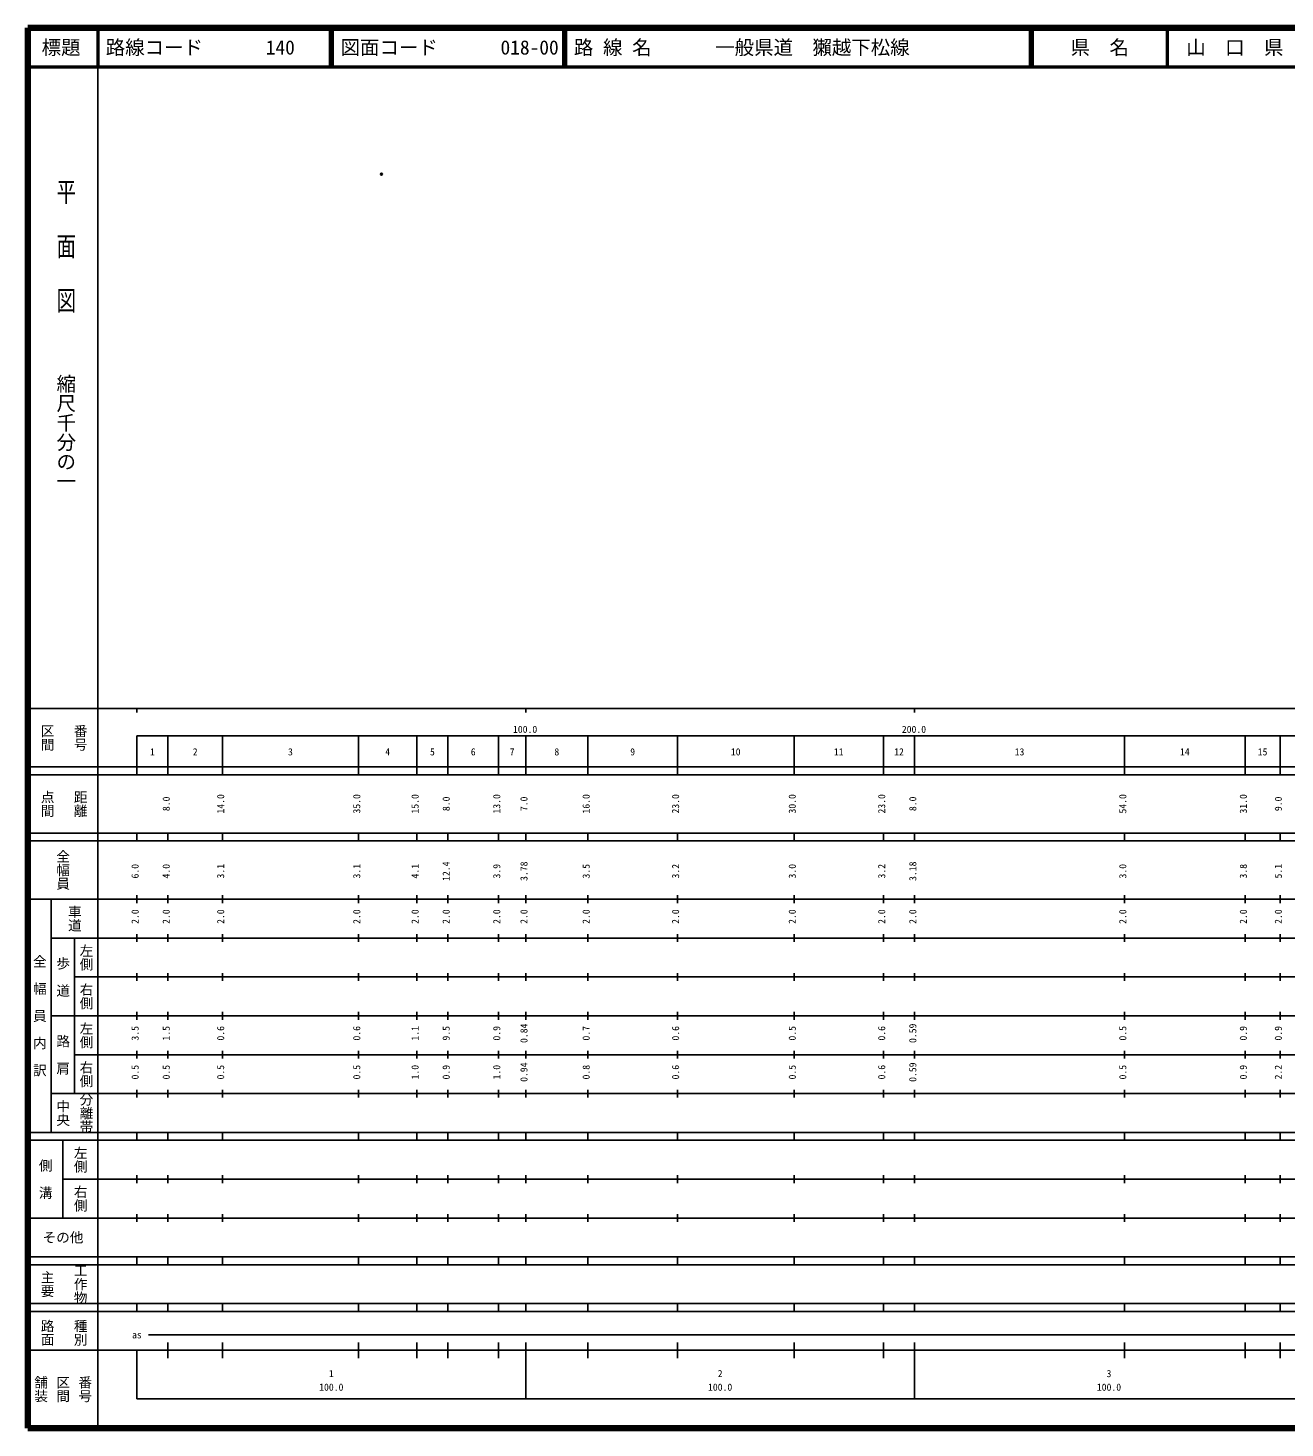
# Model space of a CAD drawing. Units: millimetres on the paper. Extents: x 40 to 680, y 20 to 380.
# Drawn here: x 40 to 363.3, y 20 to 380 of the extents above; entities that cross this region are included whole.
import ezdxf
from ezdxf.enums import TextEntityAlignment as Align

# ---------------------------------------------------------------- set-up
doc = ezdxf.new("R2010")
doc.units = ezdxf.units.MM
doc.header["$PDMODE"] = 32
doc.header["$PDSIZE"] = 0.5
doc.layers.add('M-OTRS', color=6, linetype='Continuous')
doc.layers.add('M-TTL-TXT', color=7, linetype='Continuous')
for name, color, linetype, lineweight in [('M-TTL', 2, 'Continuous', 140), ('M-TTL-BAND', 7, 'Continuous', 25), ('M-TTL-LINE', 7, 'Continuous', 50)]:
    doc.layers.add(name, color=color, linetype=linetype, lineweight=lineweight)
doc.styles.add('@ＭＳ ゴシック', font='')
doc.styles.add('ＭＳ ゴシック', font='')
doc.styles.get('@ＭＳ ゴシック').set_extended_font_data('@MS Gothic')
doc.styles.get('ＭＳ ゴシック').set_extended_font_data('MS Gothic')

msp = doc.modelspace()

# ---------------------------------------------------------------- linework, layer by layer
at = {"layer": 'M-OTRS'}
msp.add_point((130.899, 342.442), dxfattribs=at)
at = {"layer": 'M-TTL'}
for p, q in [((40, 380), (40, 20)), ((680, 380), (40, 380)), ((40, 20), (680, 20))]:
    msp.add_line(p, q, dxfattribs=at)
at = {"layer": 'M-TTL-BAND'}
for p, q in [((58, 370), (58, 20)), ((40, 205), (579, 205)), ((68, 205), (68, 204)), ((168, 205), (168, 204)), ((268, 205), (268, 204)), ((68, 198), (579, 198)), ((68, 198), (68, 188)), ((76, 188), (76, 198)), ((90, 188), (90, 198)), ((125, 188), (125, 198)), ((140, 188), (140, 198)), ((148, 188), (148, 198)), ((161, 188), (161, 198)), ((168, 188), (168, 198)), ((184, 188), (184, 198)), ((207, 188), (207, 198)), ((237, 188), (237, 198)), ((260, 188), (260, 198)), ((268, 188), (268, 198)), ((322, 188), (322, 198)), ((353, 188), (353, 198)), ((362, 188), (362, 198)), ((40, 190), (579, 190)), ((40, 188), (579, 188)), ((40, 173), (579, 173)), ((68, 171), (68, 173)), ((76, 171), (76, 173)), ((90, 171), (90, 173)), ((125, 171), (125, 173)), ((140, 171), (140, 173)), ((148, 171), (148, 173)), ((161, 171), (161, 173)), ((168, 171), (168, 173)), ((184, 171), (184, 173)), ((207, 171), (207, 173)), ((237, 171), (237, 173)), ((260, 171), (260, 173)), ((268, 171), (268, 173)), ((322, 171), (322, 173)), ((353, 171), (353, 173)), ((362, 171), (362, 173)), ((40, 171), (579, 171)), ((40, 156), (579, 156)), ((46, 96), (46, 156)), ((68, 155), (68, 157)), ((76, 155), (76, 157)), ((90, 155), (90, 157)), ((125, 155), (125, 157)), ((140, 155), (140, 157)), ((148, 155), (148, 157)), ((161, 155), (161, 157)), ((168, 155), (168, 157)), ((184, 155), (184, 157)), ((207, 155), (207, 157)), ((237, 155), (237, 157)), ((260, 155), (260, 157)), ((268, 155), (268, 157)), ((322, 155), (322, 157)), ((353, 155), (353, 157)), ((362, 155), (362, 157)), ((46, 146), (579, 146)), ((52, 146), (52, 106)), ((68, 145), (68, 147)), ((76, 145), (76, 147)), ((90, 145), (90, 147)), ((125, 145), (125, 147)), ((140, 145), (140, 147)), ((148, 145), (148, 147)), ((161, 145), (161, 147)), ((168, 145), (168, 147)), ((184, 145), (184, 147)), ((207, 145), (207, 147)), ((237, 145), (237, 147)), ((260, 145), (260, 147)), ((268, 145), (268, 147)), ((322, 145), (322, 147)), ((353, 145), (353, 147)), ((362, 145), (362, 147)), ((68, 135), (68, 137)), ((76, 135), (76, 137)), ((90, 135), (90, 137)), ((125, 135), (125, 137)), ((140, 135), (140, 137)), ((148, 135), (148, 137)), ((161, 135), (161, 137)), ((168, 135), (168, 137)), ((184, 135), (184, 137)), ((207, 135), (207, 137)), ((237, 135), (237, 137)), ((260, 135), (260, 137)), ((268, 135), (268, 137)), ((322, 135), (322, 137)), ((353, 135), (353, 137)), ((362, 135), (362, 137)), ((52, 136), (579, 136)), ((46, 126), (579, 126)), ((68, 125), (68, 127)), ((76, 125), (76, 127)), ((90, 125), (90, 127)), ((125, 125), (125, 127)), ((140, 125), (140, 127)), ((148, 125), (148, 127)), ((161, 125), (161, 127)), ((168, 125), (168, 127)), ((184, 125), (184, 127)), ((207, 125), (207, 127)), ((237, 125), (237, 127)), ((260, 125), (260, 127)), ((268, 125), (268, 127)), ((322, 125), (322, 127)), ((353, 125), (353, 127)), ((362, 125), (362, 127)), ((52, 116), (579, 116)), ((68, 115), (68, 117)), ((76, 115), (76, 117)), ((90, 115), (90, 117)), ((125, 115), (125, 117)), ((140, 115), (140, 117)), ((148, 115), (148, 117)), ((161, 115), (161, 117)), ((168, 115), (168, 117)), ((184, 115), (184, 117)), ((207, 115), (207, 117)), ((237, 115), (237, 117)), ((260, 115), (260, 117)), ((268, 115), (268, 117)), ((322, 115), (322, 117)), ((353, 115), (353, 117)), ((362, 115), (362, 117)), ((46, 106), (579, 106)), ((68, 105), (68, 107)), ((76, 105), (76, 107)), ((90, 105), (90, 107)), ((125, 105), (125, 107)), ((140, 105), (140, 107)), ((148, 105), (148, 107)), ((161, 105), (161, 107)), ((168, 105), (168, 107)), ((184, 105), (184, 107)), ((207, 105), (207, 107)), ((237, 105), (237, 107)), ((260, 105), (260, 107)), ((268, 105), (268, 107)), ((322, 105), (322, 107)), ((353, 105), (353, 107)), ((362, 105), (362, 107)), ((40, 96), (579, 96)), ((40, 94), (579, 94)), ((49, 94), (49, 74)), ((68, 94), (68, 96)), ((76, 94), (76, 96)), ((90, 94), (90, 96)), ((125, 94), (125, 96)), ((140, 94), (140, 96)), ((148, 94), (148, 96)), ((161, 94), (161, 96)), ((168, 94), (168, 96)), ((184, 94), (184, 96)), ((207, 94), (207, 96)), ((237, 94), (237, 96)), ((260, 94), (260, 96)), ((268, 94), (268, 96)), ((322, 94), (322, 96)), ((353, 94), (353, 96)), ((362, 94), (362, 96)), ((49, 84), (579, 84)), ((68, 83), (68, 85)), ((76, 83), (76, 85)), ((90, 83), (90, 85)), ((125, 83), (125, 85)), ((140, 83), (140, 85)), ((148, 83), (148, 85)), ((161, 83), (161, 85)), ((168, 83), (168, 85)), ((184, 83), (184, 85)), ((207, 83), (207, 85)), ((237, 83), (237, 85)), ((260, 83), (260, 85)), ((268, 83), (268, 85)), ((322, 83), (322, 85)), ((353, 83), (353, 85)), ((362, 83), (362, 85)), ((40, 74), (579, 74)), ((68, 73), (68, 75)), ((76, 73), (76, 75)), ((90, 73), (90, 75)), ((125, 73), (125, 75)), ((140, 73), (140, 75)), ((148, 73), (148, 75)), ((161, 73), (161, 75)), ((168, 73), (168, 75)), ((184, 73), (184, 75)), ((207, 73), (207, 75)), ((237, 73), (237, 75)), ((260, 73), (260, 75)), ((268, 73), (268, 75)), ((322, 73), (322, 75)), ((353, 73), (353, 75)), ((362, 73), (362, 75)), ((40, 64), (579, 64)), ((40, 62), (579, 62)), ((68, 62), (68, 64)), ((76, 62), (76, 64)), ((90, 62), (90, 64)), ((125, 62), (125, 64)), ((140, 62), (140, 64)), ((148, 62), (148, 64)), ((161, 62), (161, 64)), ((168, 62), (168, 64)), ((184, 62), (184, 64)), ((207, 62), (207, 64)), ((237, 62), (237, 64)), ((260, 62), (260, 64)), ((268, 62), (268, 64)), ((322, 62), (322, 64)), ((353, 62), (353, 64)), ((362, 62), (362, 64)), ((40, 52), (579, 52)), ((68, 50), (68, 52)), ((76, 50), (76, 52)), ((90, 50), (90, 52)), ((125, 50), (125, 52)), ((140, 50), (140, 52)), ((148, 50), (148, 52)), ((161, 50), (161, 52)), ((168, 50), (168, 52)), ((184, 50), (184, 52)), ((207, 50), (207, 52)), ((237, 50), (237, 52)), ((260, 50), (260, 52)), ((268, 50), (268, 52)), ((322, 50), (322, 52)), ((353, 50), (353, 52)), ((362, 50), (362, 52)), ((40, 50), (579, 50)), ((71, 44), (565, 44)), ((40, 40), (579, 40)), ((68, 40), (68, 27.5)), ((76, 38), (76, 42)), ((90, 38), (90, 42)), ((125, 38), (125, 42)), ((140, 38), (140, 42)), ((148, 38), (148, 42)), ((161, 38), (161, 42)), ((168, 27.5), (168, 42)), ((184, 38), (184, 42)), ((207, 38), (207, 42)), ((237, 38), (237, 42)), ((260, 38), (260, 42)), ((268, 27.5), (268, 42)), ((322, 38), (322, 42)), ((353, 38), (353, 42)), ((362, 38), (362, 42)), ((68, 27.5), (579, 27.5))]:
    msp.add_line(p, q, dxfattribs=at)
at = {"layer": 'M-TTL-LINE'}
for p, q in [((58, 380), (58, 370)), ((117.75, 380), (117.75, 370)), ((118.25, 380), (118.25, 370)), ((177.75, 380), (177.75, 370)), ((178.25, 380), (178.25, 370)), ((297.75, 380), (297.75, 370)), ((298.25, 380), (298.25, 370)), ((333, 380), (333, 370)), ((40, 370), (680, 370))]:
    msp.add_line(p, q, dxfattribs=at)

# ---------------------------------------------------------------- texts
at = {"layer": 'M-TTL-BAND', "style": '@ＭＳ ゴシック', "width": 1.4}
msp.add_text('平  面  図', height=3.666, rotation=270, dxfattribs=at).set_placement((49.777, 306.475), align=Align.MIDDLE_RIGHT)
at = {"layer": 'M-TTL-BAND', "style": '@ＭＳ ゴシック'}
msp.add_text('縮尺千分の一', height=3.666, rotation=270, dxfattribs=at).set_placement((49.777, 261.03), align=Align.MIDDLE_RIGHT)
for s, p in [('区間', (45, 197.5)), ('番号', (53.5, 197.5)), ('点間', (45, 180.5)), ('距離', (53.5, 180.5)), ('全幅員', (49, 163.5)), ('車道', (52, 151)), ('左側', (55, 141)), ('全\u3000幅\u3000員\u3000内\u3000訳', (43, 126)), ('歩\u3000道', (49, 136)), ('右側', (55, 131)), ('左側', (55, 121)), ('路\u3000肩', (49, 116)), ('右側', (55, 111)), ('分離帯', (55, 101)), ('中央', (49, 101)), ('左側', (53.5, 89)), ('側\u3000溝', (44.5, 84)), ('右側', (53.5, 79)), ('工作物', (53.5, 57)), ('主要', (45, 57)), ('路面', (45, 44.5)), ('種別', (53.5, 44.5)), ('舗装', (43.333, 30)), ('区間', (49, 30)), ('番号', (54.667, 30))]:
    msp.add_text(s, height=2.566, rotation=270, dxfattribs=at).set_placement(p, align=Align.MIDDLE_CENTER)
at = {"layer": 'M-TTL-BAND', "style": 'ＭＳ ゴシック'}
for s, p in [('100.0', (167.844, 198.195)), ('200.0', (267.844, 198.195)), ('1', (72, 192.405)), ('2', (83, 192.405)), ('3', (107.5, 192.405)), ('4', (132.5, 192.405)), ('5', (144, 192.405)), ('6', (154.5, 192.405)), ('7', (164.5, 192.405)), ('8', (176, 192.405)), ('9', (195.5, 192.405)), ('10', (222, 192.405)), ('11', (248.5, 192.405)), ('12', (264, 192.405)), ('13', (295, 192.405)), ('14', (337.5, 192.405)), ('15', (357.5, 192.405)), ('as', (68, 42.5)), ('1', (118, 32.523)), ('2', (218, 32.523)), ('3', (318, 32.523)), ('100.0', (118, 29.033)), ('100.0', (218, 29.033)), ('100.0', (318, 29.033))]:
    msp.add_text(s, height=1.833, dxfattribs=at).set_placement(p, align=Align.BOTTOM_CENTER)
for s, p in [('8.0', (77, 180.5)), ('14.0', (91, 180.5)), ('35.0', (126, 180.5)), ('15.0', (141, 180.5)), ('8.0', (149, 180.5)), ('13.0', (162, 180.5)), ('7.0', (169, 180.5)), ('16.0', (185, 180.5)), ('23.0', (208, 180.5)), ('30.0', (238, 180.5)), ('23.0', (261, 180.5)), ('8.0', (269, 180.5)), ('54.0', (323, 180.5)), ('31.0', (354, 180.5)), ('9.0', (363, 180.5)), ('6.0', (69, 163.174)), ('4.0', (77, 163.174)), ('3.1', (91, 163.174)), ('3.1', (126, 163.174)), ('4.1', (141, 163.174)), ('12.4', (149, 163.174)), ('3.9', (162, 163.174)), ('3.78', (169, 163.174)), ('3.5', (185, 163.174)), ('3.2', (208, 163.174)), ('3.0', (238, 163.174)), ('3.2', (261, 163.174)), ('3.18', (269, 163.174)), ('3.0', (323, 163.174)), ('3.8', (354, 163.174)), ('5.1', (363, 163.174)), ('2.0', (69, 151.5)), ('2.0', (77, 151.5)), ('2.0', (91, 151.5)), ('2.0', (126, 151.5)), ('2.0', (141, 151.5)), ('2.0', (149, 151.5)), ('2.0', (162, 151.5)), ('2.0', (169, 151.5)), ('2.0', (185, 151.5)), ('2.0', (208, 151.5)), ('2.0', (238, 151.5)), ('2.0', (261, 151.5)), ('2.0', (269, 151.5)), ('2.0', (323, 151.5)), ('2.0', (354, 151.5)), ('2.0', (363, 151.5)), ('3.5', (69, 121.5)), ('1.5', (77, 121.5)), ('0.6', (91, 121.5)), ('0.6', (126, 121.5)), ('1.1', (141, 121.5)), ('9.5', (149, 121.5)), ('0.9', (162, 121.5)), ('0.84', (169, 121.5)), ('0.7', (185, 121.5)), ('0.6', (208, 121.5)), ('0.5', (238, 121.5)), ('0.6', (261, 121.5)), ('0.59', (269, 121.5)), ('0.5', (323, 121.5)), ('0.9', (354, 121.5)), ('0.9', (363, 121.5)), ('0.5', (69, 111.5)), ('0.5', (77, 111.5)), ('0.5', (91, 111.5)), ('0.5', (126, 111.5)), ('1.0', (141, 111.5)), ('0.9', (149, 111.5)), ('1.0', (162, 111.5)), ('0.94', (169, 111.5)), ('0.8', (185, 111.5)), ('0.6', (208, 111.5)), ('0.5', (238, 111.5)), ('0.6', (261, 111.5)), ('0.59', (269, 111.5)), ('0.5', (323, 111.5)), ('0.9', (354, 111.5)), ('2.2', (363, 111.5))]:
    msp.add_text(s, height=1.833, rotation=90, dxfattribs=at).set_placement(p, align=Align.BOTTOM_CENTER)
msp.add_text('その他', height=2.566, dxfattribs=at).set_placement((49, 69), align=Align.MIDDLE_CENTER)
at = {"layer": 'M-TTL-TXT', "style": 'ＭＳ ゴシック'}
for s, p in [('標題', (48.5, 375)), ('県\u3000名', (315.625, 375)), ('山\u3000口\u3000県', (350.375, 375))]:
    msp.add_text(s, height=3.666, dxfattribs=at).set_placement(p, align=Align.MIDDLE_CENTER)
for s, p in [('路線コード', (60, 375)), ('140', (101.142, 375)), ('図面コード', (120.38, 375)), ('018-00', (161.521, 375)), ('路 線 名', (180.38, 375)), ('一般県道\u3000獺越下松線', (216.734, 375))]:
    msp.add_text(s, height=3.666, dxfattribs=at).set_placement(p, align=Align.MIDDLE_LEFT)

doc.saveas('drawing.dxf')
